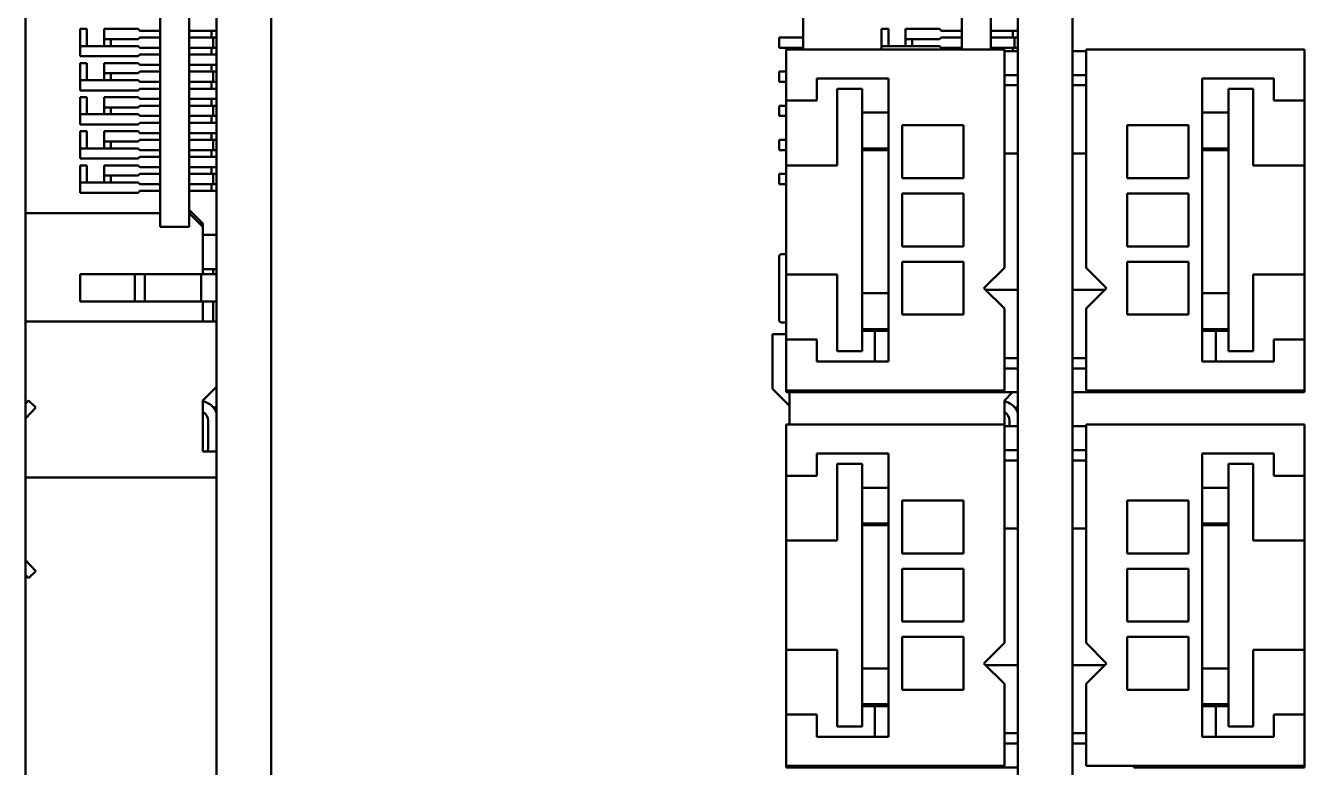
# Model space of a CAD drawing. Header units: millimetres. Extents: x 3137 to 5094, y 789 to 1822.
# Drawn here: x 3389.04 to 3426.54, y 1552.01 to 1573.76 of the extents above; entities that cross this region are included whole.
import ezdxf

# ---------------------------------------------------------------- set-up
doc = ezdxf.new("R2010")
doc.units = ezdxf.units.MM
doc.header["$LTSCALE"] = 1.8
doc.layers.add('외형선(ISO)', color=7, linetype='Continuous', lineweight=50)

msp = doc.modelspace()

# ---------------------------------------------------------------- linework, layer by layer
at = {"layer": '외형선(ISO)'}
for p, q in [((3394.642, 1522.011), (3394.642, 1612.011)), ((3396.242, 1612.011), (3396.242, 1522.011)), ((3418.142, 1522.011), (3418.142, 1612.011)), ((3419.742, 1612.011), (3419.742, 1522.011)), ((3389.042, 1611.718), (3389.042, 1524.318)), ((3392.992, 1594.661), (3392.992, 1567.861)), ((3393.842, 1567.861), (3393.842, 1594.661)), ((3411.842, 1574.011), (3411.842, 1573.061)), ((3416.492, 1574.011), (3416.492, 1573.061)), ((3417.342, 1573.061), (3417.342, 1574.011)), ((3390.642, 1573.161), (3390.642, 1573.661)), ((3390.642, 1573.661), (3390.842, 1573.661)), ((3390.842, 1573.161), (3390.842, 1573.661)), ((3391.642, 1573.661), (3391.342, 1573.661)), ((3391.342, 1573.361), (3391.342, 1573.661)), ((3392.342, 1573.661), (3391.642, 1573.661)), ((3392.342, 1573.661), (3392.392, 1573.611)), ((3392.992, 1573.611), (3392.392, 1573.611)), ((3394.392, 1573.611), (3393.842, 1573.611)), ((3394.392, 1573.611), (3394.492, 1573.611)), ((3394.642, 1573.611), (3394.492, 1573.611)), ((3394.492, 1573.411), (3394.492, 1573.611)), ((3414.142, 1573.161), (3414.142, 1573.661)), ((3414.142, 1573.661), (3414.342, 1573.661)), ((3414.342, 1573.161), (3414.342, 1573.661)), ((3415.142, 1573.661), (3414.842, 1573.661)), ((3414.842, 1573.361), (3414.842, 1573.661)), ((3415.842, 1573.661), (3415.142, 1573.661)), ((3415.842, 1573.661), (3415.892, 1573.611)), ((3416.492, 1573.611), (3415.892, 1573.611)), ((3417.892, 1573.611), (3417.342, 1573.611)), ((3417.892, 1573.611), (3417.992, 1573.611)), ((3418.142, 1573.611), (3417.992, 1573.611)), ((3417.992, 1573.411), (3417.992, 1573.611)), ((3390.642, 1572.861), (3390.642, 1573.161)), ((3390.942, 1573.161), (3390.642, 1573.161)), ((3392.342, 1573.161), (3390.942, 1573.161)), ((3391.642, 1573.361), (3391.342, 1573.361)), ((3391.342, 1573.161), (3391.342, 1573.361)), ((3391.542, 1573.161), (3391.542, 1573.361)), ((3391.642, 1573.361), (3392.345, 1573.361)), ((3392.392, 1573.111), (3392.342, 1573.161)), ((3392.392, 1573.411), (3392.345, 1573.361)), ((3392.992, 1573.411), (3392.392, 1573.411)), ((3394.392, 1573.411), (3393.842, 1573.411)), ((3394.392, 1573.411), (3394.492, 1573.411)), ((3394.492, 1573.411), (3394.642, 1573.411)), ((3394.542, 1573.111), (3394.542, 1573.411)), ((3411.842, 1573.411), (3411.142, 1573.411)), ((3411.142, 1573.411), (3411.142, 1573.111)), ((3414.142, 1573.061), (3414.142, 1573.161)), ((3414.442, 1573.161), (3414.142, 1573.161)), ((3415.842, 1573.161), (3414.442, 1573.161)), ((3415.142, 1573.361), (3414.842, 1573.361)), ((3414.842, 1573.161), (3414.842, 1573.361)), ((3415.042, 1573.161), (3415.042, 1573.361)), ((3415.142, 1573.361), (3415.845, 1573.361)), ((3415.892, 1573.111), (3415.842, 1573.161)), ((3415.892, 1573.411), (3415.845, 1573.361)), ((3416.492, 1573.411), (3415.892, 1573.411)), ((3417.892, 1573.411), (3417.342, 1573.411)), ((3417.892, 1573.411), (3417.992, 1573.411)), ((3417.992, 1573.411), (3418.142, 1573.411)), ((3418.042, 1573.111), (3418.042, 1573.411)), ((3390.942, 1572.861), (3390.642, 1572.861)), ((3390.942, 1572.861), (3392.342, 1572.861)), ((3392.342, 1572.861), (3392.392, 1572.911)), ((3392.392, 1573.111), (3392.992, 1573.111)), ((3392.992, 1572.911), (3392.392, 1572.911)), ((3393.842, 1573.111), (3394.392, 1573.111)), ((3394.392, 1572.911), (3393.842, 1572.911)), ((3394.392, 1573.111), (3394.492, 1573.111)), ((3394.392, 1572.911), (3394.492, 1572.911)), ((3394.492, 1573.111), (3394.642, 1573.111)), ((3394.492, 1572.911), (3394.492, 1573.111)), ((3394.642, 1572.911), (3394.492, 1572.911)), ((3411.842, 1573.111), (3411.142, 1573.111)), ((3417.742, 1573.061), (3411.342, 1573.061)), ((3411.342, 1573.061), (3411.342, 1571.561)), ((3415.892, 1573.111), (3416.492, 1573.111)), ((3417.342, 1573.111), (3417.892, 1573.111)), ((3417.742, 1566.661), (3417.742, 1573.061)), ((3418.142, 1573.011), (3417.742, 1573.011)), ((3417.892, 1573.111), (3417.992, 1573.111)), ((3417.992, 1573.111), (3418.142, 1573.111)), ((3417.992, 1573.011), (3417.992, 1573.111)), ((3419.742, 1573.011), (3420.142, 1573.011)), ((3420.142, 1573.061), (3426.542, 1573.061)), ((3420.142, 1566.661), (3420.142, 1573.061)), ((3426.542, 1573.061), (3426.542, 1571.561)), ((3390.642, 1572.161), (3390.642, 1572.661)), ((3390.642, 1572.661), (3390.842, 1572.661)), ((3390.842, 1572.161), (3390.842, 1572.661)), ((3391.642, 1572.661), (3391.342, 1572.661)), ((3391.342, 1572.361), (3391.342, 1572.661)), ((3392.342, 1572.661), (3391.642, 1572.661)), ((3392.342, 1572.661), (3392.392, 1572.611)), ((3392.392, 1572.411), (3392.345, 1572.361)), ((3392.992, 1572.611), (3392.392, 1572.611)), ((3392.992, 1572.411), (3392.392, 1572.411)), ((3394.392, 1572.611), (3393.842, 1572.611)), ((3394.392, 1572.411), (3393.842, 1572.411)), ((3394.392, 1572.611), (3394.492, 1572.611)), ((3394.392, 1572.411), (3394.492, 1572.411)), ((3394.642, 1572.611), (3394.492, 1572.611)), ((3394.492, 1572.411), (3394.492, 1572.611)), ((3394.492, 1572.411), (3394.642, 1572.411)), ((3394.542, 1572.111), (3394.542, 1572.411)), ((3411.342, 1572.411), (3411.142, 1572.411)), ((3411.142, 1572.411), (3411.142, 1572.111)), ((3390.942, 1572.161), (3390.642, 1572.161)), ((3390.642, 1571.861), (3390.642, 1572.161)), ((3392.342, 1572.161), (3390.942, 1572.161)), ((3391.642, 1572.361), (3391.342, 1572.361)), ((3391.342, 1572.161), (3391.342, 1572.361)), ((3391.542, 1572.161), (3391.542, 1572.361)), ((3391.642, 1572.361), (3392.345, 1572.361)), ((3392.392, 1572.111), (3392.342, 1572.161)), ((3392.392, 1572.111), (3392.992, 1572.111)), ((3393.842, 1572.111), (3394.392, 1572.111)), ((3394.392, 1572.111), (3394.492, 1572.111)), ((3394.492, 1572.111), (3394.642, 1572.111)), ((3394.492, 1571.911), (3394.492, 1572.111)), ((3411.342, 1572.111), (3411.142, 1572.111)), ((3412.242, 1571.561), (3412.242, 1572.211)), ((3414.342, 1572.211), (3412.242, 1572.211)), ((3414.342, 1563.911), (3414.342, 1572.211)), ((3417.742, 1572.311), (3418.142, 1572.311)), ((3417.742, 1572.011), (3418.142, 1572.011)), ((3418.142, 1572.011), (3418.142, 1570.011)), ((3420.142, 1572.311), (3419.742, 1572.311)), ((3420.142, 1572.011), (3419.742, 1572.011)), ((3423.542, 1563.911), (3423.542, 1572.211)), ((3423.542, 1572.211), (3425.642, 1572.211)), ((3425.642, 1571.561), (3425.642, 1572.211)), ((3390.942, 1571.861), (3390.642, 1571.861)), ((3390.642, 1571.161), (3390.642, 1571.661)), ((3390.642, 1571.661), (3390.842, 1571.661)), ((3390.842, 1571.161), (3390.842, 1571.661)), ((3390.942, 1571.861), (3392.342, 1571.861)), ((3391.642, 1571.661), (3391.342, 1571.661)), ((3391.342, 1571.361), (3391.342, 1571.661)), ((3392.342, 1571.661), (3391.642, 1571.661)), ((3392.342, 1571.861), (3392.392, 1571.911)), ((3392.342, 1571.661), (3392.392, 1571.611)), ((3392.992, 1571.911), (3392.392, 1571.911)), ((3394.392, 1571.911), (3393.842, 1571.911)), ((3394.392, 1571.911), (3394.492, 1571.911)), ((3394.642, 1571.911), (3394.492, 1571.911)), ((3412.842, 1569.661), (3412.842, 1571.911)), ((3413.572, 1571.911), (3412.842, 1571.911)), ((3413.572, 1571.911), (3413.572, 1564.211)), ((3424.312, 1571.911), (3424.312, 1564.211)), ((3424.312, 1571.911), (3425.042, 1571.911)), ((3425.042, 1569.661), (3425.042, 1571.911)), ((3391.642, 1571.361), (3391.342, 1571.361)), ((3391.342, 1571.161), (3391.342, 1571.361)), ((3391.542, 1571.161), (3391.542, 1571.361)), ((3391.642, 1571.361), (3392.345, 1571.361)), ((3392.392, 1571.411), (3392.345, 1571.361)), ((3392.992, 1571.611), (3392.392, 1571.611)), ((3392.992, 1571.411), (3392.392, 1571.411)), ((3394.392, 1571.611), (3393.842, 1571.611)), ((3394.392, 1571.411), (3393.842, 1571.411)), ((3394.392, 1571.611), (3394.492, 1571.611)), ((3394.392, 1571.411), (3394.492, 1571.411)), ((3394.642, 1571.611), (3394.492, 1571.611)), ((3394.492, 1571.411), (3394.492, 1571.611)), ((3394.492, 1571.411), (3394.642, 1571.411)), ((3394.542, 1571.111), (3394.542, 1571.411)), ((3411.342, 1571.411), (3411.142, 1571.411)), ((3411.142, 1571.411), (3411.142, 1571.111)), ((3411.342, 1571.561), (3412.242, 1571.561)), ((3411.342, 1569.661), (3411.342, 1571.561)), ((3426.542, 1571.561), (3425.642, 1571.561)), ((3426.542, 1569.661), (3426.542, 1571.561)), ((3390.642, 1570.861), (3390.642, 1571.161)), ((3390.942, 1571.161), (3390.642, 1571.161)), ((3392.342, 1571.161), (3390.942, 1571.161)), ((3392.392, 1571.111), (3392.342, 1571.161)), ((3392.342, 1570.861), (3392.392, 1570.911)), ((3392.392, 1571.111), (3392.992, 1571.111)), ((3392.992, 1570.911), (3392.392, 1570.911)), ((3393.842, 1571.111), (3394.392, 1571.111)), ((3394.392, 1570.911), (3393.842, 1570.911)), ((3394.392, 1571.111), (3394.492, 1571.111)), ((3394.392, 1570.911), (3394.492, 1570.911)), ((3394.492, 1571.111), (3394.642, 1571.111)), ((3394.492, 1570.911), (3394.492, 1571.111)), ((3394.642, 1570.911), (3394.492, 1570.911)), ((3411.342, 1571.111), (3411.142, 1571.111)), ((3414.342, 1571.211), (3413.572, 1571.211)), ((3423.542, 1571.211), (3424.312, 1571.211)), ((3390.942, 1570.861), (3390.642, 1570.861)), ((3390.642, 1570.161), (3390.642, 1570.661)), ((3390.642, 1570.661), (3390.842, 1570.661)), ((3390.842, 1570.161), (3390.842, 1570.661)), ((3390.942, 1570.861), (3392.342, 1570.861)), ((3391.642, 1570.661), (3391.342, 1570.661)), ((3391.342, 1570.361), (3391.342, 1570.661)), ((3392.342, 1570.661), (3391.642, 1570.661)), ((3392.342, 1570.661), (3392.392, 1570.611)), ((3392.992, 1570.611), (3392.392, 1570.611)), ((3394.392, 1570.611), (3393.842, 1570.611)), ((3394.392, 1570.611), (3394.492, 1570.611)), ((3394.642, 1570.611), (3394.492, 1570.611)), ((3394.492, 1570.411), (3394.492, 1570.611)), ((3416.542, 1570.836), (3414.742, 1570.836)), ((3414.742, 1570.836), (3414.742, 1569.286)), ((3416.542, 1569.286), (3416.542, 1570.836)), ((3421.342, 1570.836), (3423.142, 1570.836)), ((3421.342, 1569.286), (3421.342, 1570.836)), ((3423.142, 1570.836), (3423.142, 1569.286)), ((3390.642, 1569.861), (3390.642, 1570.161)), ((3390.942, 1570.161), (3390.642, 1570.161)), ((3392.342, 1570.161), (3390.942, 1570.161)), ((3391.642, 1570.361), (3391.342, 1570.361)), ((3391.342, 1570.161), (3391.342, 1570.361)), ((3391.542, 1570.161), (3391.542, 1570.361)), ((3391.642, 1570.361), (3392.345, 1570.361)), ((3392.392, 1570.111), (3392.342, 1570.161)), ((3392.392, 1570.411), (3392.345, 1570.361)), ((3392.992, 1570.411), (3392.392, 1570.411)), ((3394.392, 1570.411), (3393.842, 1570.411)), ((3394.392, 1570.411), (3394.492, 1570.411)), ((3394.492, 1570.411), (3394.642, 1570.411)), ((3394.542, 1570.111), (3394.542, 1570.411)), ((3411.342, 1570.411), (3411.142, 1570.411)), ((3411.142, 1570.411), (3411.142, 1570.111)), ((3414.342, 1570.161), (3413.572, 1570.161)), ((3423.542, 1570.161), (3424.312, 1570.161)), ((3390.942, 1569.861), (3390.642, 1569.861)), ((3390.942, 1569.861), (3392.342, 1569.861)), ((3392.342, 1569.861), (3392.392, 1569.911)), ((3392.392, 1570.111), (3392.992, 1570.111)), ((3392.992, 1569.911), (3392.392, 1569.911)), ((3393.842, 1570.111), (3394.392, 1570.111)), ((3394.392, 1569.911), (3393.842, 1569.911)), ((3394.392, 1570.111), (3394.492, 1570.111)), ((3394.392, 1569.911), (3394.492, 1569.911)), ((3394.492, 1570.111), (3394.642, 1570.111)), ((3394.492, 1569.911), (3394.492, 1570.111)), ((3394.642, 1569.911), (3394.492, 1569.911)), ((3411.342, 1570.111), (3411.142, 1570.111)), ((3413.572, 1570.111), (3414.342, 1570.111)), ((3417.742, 1570.011), (3418.142, 1570.011)), ((3420.142, 1570.011), (3419.742, 1570.011)), ((3424.312, 1570.111), (3423.542, 1570.111)), ((3390.642, 1569.161), (3390.642, 1569.661)), ((3390.642, 1569.661), (3390.842, 1569.661)), ((3390.842, 1569.161), (3390.842, 1569.661)), ((3391.642, 1569.661), (3391.342, 1569.661)), ((3391.342, 1569.361), (3391.342, 1569.661)), ((3392.342, 1569.661), (3391.642, 1569.661)), ((3392.342, 1569.661), (3392.392, 1569.611)), ((3392.392, 1569.411), (3392.345, 1569.361)), ((3392.992, 1569.611), (3392.392, 1569.611)), ((3392.992, 1569.411), (3392.392, 1569.411)), ((3394.392, 1569.611), (3393.842, 1569.611)), ((3394.392, 1569.411), (3393.842, 1569.411)), ((3394.392, 1569.611), (3394.492, 1569.611)), ((3394.392, 1569.411), (3394.492, 1569.411)), ((3394.642, 1569.611), (3394.492, 1569.611)), ((3394.492, 1569.411), (3394.492, 1569.611)), ((3394.492, 1569.411), (3394.642, 1569.411)), ((3394.542, 1569.111), (3394.542, 1569.411)), ((3411.342, 1569.411), (3411.142, 1569.411)), ((3411.142, 1569.411), (3411.142, 1569.111)), ((3411.342, 1569.661), (3412.842, 1569.661)), ((3411.342, 1569.661), (3411.342, 1566.461)), ((3426.542, 1569.661), (3425.042, 1569.661)), ((3426.542, 1569.661), (3426.542, 1566.461)), ((3390.642, 1568.861), (3390.642, 1569.161)), ((3390.942, 1569.161), (3390.642, 1569.161)), ((3392.342, 1569.161), (3390.942, 1569.161)), ((3391.642, 1569.361), (3391.342, 1569.361)), ((3391.342, 1569.161), (3391.342, 1569.361)), ((3391.542, 1569.161), (3391.542, 1569.361)), ((3391.642, 1569.361), (3392.345, 1569.361)), ((3392.392, 1569.111), (3392.342, 1569.161)), ((3392.392, 1569.111), (3392.992, 1569.111)), ((3393.842, 1569.111), (3394.392, 1569.111)), ((3394.392, 1569.111), (3394.492, 1569.111)), ((3394.492, 1569.111), (3394.642, 1569.111)), ((3394.492, 1568.911), (3394.492, 1569.111)), ((3411.342, 1569.111), (3411.142, 1569.111)), ((3414.742, 1569.286), (3416.542, 1569.286)), ((3423.142, 1569.286), (3421.342, 1569.286)), ((3390.942, 1568.861), (3390.642, 1568.861)), ((3390.942, 1568.861), (3392.342, 1568.861)), ((3392.342, 1568.861), (3392.392, 1568.911)), ((3392.992, 1568.911), (3392.392, 1568.911)), ((3394.392, 1568.911), (3393.842, 1568.911)), ((3394.392, 1568.911), (3394.492, 1568.911)), ((3394.642, 1568.911), (3394.492, 1568.911)), ((3414.742, 1568.836), (3414.742, 1567.286)), ((3416.542, 1568.836), (3414.742, 1568.836)), ((3416.542, 1567.286), (3416.542, 1568.836)), ((3421.342, 1567.286), (3421.342, 1568.836)), ((3421.342, 1568.836), (3423.142, 1568.836)), ((3423.142, 1568.836), (3423.142, 1567.286)), ((3389.042, 1568.261), (3392.992, 1568.261)), ((3393.842, 1568.361), (3394.242, 1567.961)), ((3393.842, 1568.261), (3394.242, 1567.861)), ((3394.142, 1567.961), (3394.242, 1567.961)), ((3394.242, 1567.861), (3394.242, 1567.961)), ((3393.842, 1567.861), (3392.992, 1567.861)), ((3394.242, 1567.861), (3394.242, 1566.471)), ((3394.242, 1567.621), (3394.642, 1567.621)), ((3414.742, 1567.286), (3416.542, 1567.286)), ((3423.142, 1567.286), (3421.342, 1567.286)), ((3411.142, 1567.006), (3411.142, 1565.106)), ((3411.192, 1567.056), (3411.342, 1567.056)), ((3414.742, 1566.836), (3414.742, 1565.286)), ((3416.542, 1566.836), (3414.742, 1566.836)), ((3416.542, 1565.286), (3416.542, 1566.836)), ((3421.342, 1565.286), (3421.342, 1566.836)), ((3421.342, 1566.836), (3423.142, 1566.836)), ((3423.142, 1566.836), (3423.142, 1565.286)), ((3390.642, 1566.471), (3390.642, 1565.671)), ((3390.642, 1566.471), (3390.742, 1566.471)), ((3392.242, 1566.471), (3390.742, 1566.471)), ((3392.242, 1566.471), (3392.242, 1565.671)), ((3392.542, 1566.471), (3392.242, 1566.471)), ((3392.542, 1566.471), (3393.292, 1566.471)), ((3392.542, 1566.471), (3392.542, 1565.671)), ((3394.192, 1566.471), (3393.292, 1566.471)), ((3394.192, 1566.471), (3394.192, 1565.671)), ((3394.192, 1566.471), (3394.642, 1566.471)), ((3394.242, 1566.621), (3394.642, 1566.621)), ((3394.542, 1566.471), (3394.542, 1566.621)), ((3411.342, 1566.461), (3412.842, 1566.461)), ((3411.342, 1564.561), (3411.342, 1566.461)), ((3412.842, 1566.461), (3412.842, 1564.211)), ((3417.742, 1566.661), (3417.142, 1566.061)), ((3420.142, 1566.661), (3420.742, 1566.061)), ((3425.042, 1566.461), (3425.042, 1564.211)), ((3426.542, 1566.461), (3425.042, 1566.461)), ((3426.542, 1564.561), (3426.542, 1566.461)), ((3417.142, 1566.061), (3417.742, 1565.461)), ((3417.192, 1566.011), (3418.142, 1566.011)), ((3418.142, 1566.011), (3418.142, 1564.011)), ((3420.692, 1566.011), (3419.742, 1566.011)), ((3420.742, 1566.061), (3420.142, 1565.461)), ((3390.642, 1565.671), (3390.742, 1565.671)), ((3390.742, 1565.671), (3392.242, 1565.671)), ((3392.242, 1565.671), (3392.542, 1565.671)), ((3392.542, 1565.671), (3393.292, 1565.671)), ((3394.192, 1565.671), (3393.292, 1565.671)), ((3394.642, 1565.671), (3394.192, 1565.671)), ((3394.242, 1565.671), (3394.242, 1565.081)), ((3394.542, 1565.106), (3394.542, 1565.671)), ((3414.342, 1565.911), (3413.572, 1565.911)), ((3423.542, 1565.911), (3424.312, 1565.911)), ((3414.742, 1565.286), (3416.542, 1565.286)), ((3417.742, 1563.061), (3417.742, 1565.461)), ((3420.142, 1563.061), (3420.142, 1565.461)), ((3423.142, 1565.286), (3421.342, 1565.286)), ((3394.642, 1565.081), (3389.042, 1565.081)), ((3411.342, 1565.056), (3411.192, 1565.056)), ((3410.942, 1564.711), (3411.342, 1564.711)), ((3410.942, 1564.711), (3410.942, 1563.111)), ((3411.342, 1564.561), (3412.242, 1564.561)), ((3411.342, 1563.061), (3411.342, 1564.561)), ((3412.242, 1564.561), (3412.242, 1563.911)), ((3414.342, 1564.861), (3413.572, 1564.861)), ((3413.572, 1564.811), (3413.942, 1564.811)), ((3414.342, 1564.811), (3413.942, 1564.811)), ((3413.942, 1564.811), (3413.942, 1563.911)), ((3423.542, 1564.861), (3424.312, 1564.861)), ((3423.542, 1564.811), (3423.942, 1564.811)), ((3424.312, 1564.811), (3423.942, 1564.811)), ((3423.942, 1564.811), (3423.942, 1563.911)), ((3426.542, 1564.561), (3425.642, 1564.561)), ((3425.642, 1564.561), (3425.642, 1563.911)), ((3426.542, 1563.061), (3426.542, 1564.561)), ((3413.572, 1564.211), (3412.842, 1564.211)), ((3424.312, 1564.211), (3425.042, 1564.211)), ((3414.342, 1563.911), (3412.242, 1563.911)), ((3418.142, 1564.011), (3417.742, 1564.011)), ((3419.742, 1564.011), (3420.142, 1564.011)), ((3423.542, 1563.911), (3425.642, 1563.911)), ((3418.142, 1563.711), (3417.742, 1563.711)), ((3419.742, 1563.711), (3420.142, 1563.711)), ((3394.242, 1562.771), (3394.642, 1563.171)), ((3410.942, 1563.111), (3411.442, 1562.611)), ((3417.742, 1563.061), (3411.342, 1563.061)), ((3411.342, 1563.011), (3411.342, 1563.061)), ((3413.342, 1563.011), (3411.342, 1563.011)), ((3411.442, 1562.061), (3411.442, 1563.011)), ((3413.342, 1563.061), (3413.342, 1563.011)), ((3413.342, 1563.011), (3416.342, 1563.011)), ((3416.342, 1563.061), (3416.342, 1563.011)), ((3416.342, 1563.011), (3418.142, 1563.011)), ((3417.742, 1562.771), (3417.982, 1563.011)), ((3421.542, 1563.011), (3419.742, 1563.011)), ((3420.142, 1563.061), (3426.542, 1563.061)), ((3421.542, 1563.061), (3421.542, 1563.011)), ((3424.542, 1563.011), (3421.542, 1563.011)), ((3424.542, 1563.061), (3424.542, 1563.011)), ((3424.542, 1563.011), (3426.542, 1563.011)), ((3426.542, 1563.011), (3426.542, 1563.061)), ((3389.042, 1562.666), (3389.132, 1562.764)), ((3389.132, 1562.764), (3389.342, 1562.561)), ((3394.242, 1562.771), (3394.242, 1561.271)), ((3417.742, 1562.771), (3417.742, 1562.061)), ((3389.342, 1562.561), (3389.042, 1562.236)), ((3394.548, 1562.561), (3394.642, 1562.561)), ((3418.048, 1562.561), (3418.142, 1562.561)), ((3394.392, 1561.371), (3394.392, 1562.171)), ((3417.742, 1562.061), (3411.342, 1562.061)), ((3411.342, 1562.061), (3411.342, 1560.561)), ((3417.742, 1555.661), (3417.742, 1562.061)), ((3418.142, 1562.011), (3417.742, 1562.011)), ((3417.892, 1562.011), (3417.892, 1562.171)), ((3419.742, 1562.011), (3420.142, 1562.011)), ((3420.142, 1562.061), (3426.542, 1562.061)), ((3420.142, 1555.661), (3420.142, 1562.061)), ((3426.542, 1562.061), (3426.542, 1560.561)), ((3394.242, 1561.271), (3394.642, 1561.271)), ((3412.242, 1560.561), (3412.242, 1561.211)), ((3414.342, 1561.211), (3412.242, 1561.211)), ((3414.342, 1552.911), (3414.342, 1561.211)), ((3417.742, 1561.311), (3418.142, 1561.311)), ((3420.142, 1561.311), (3419.742, 1561.311)), ((3423.542, 1552.911), (3423.542, 1561.211)), ((3423.542, 1561.211), (3425.642, 1561.211)), ((3425.642, 1560.561), (3425.642, 1561.211)), ((3412.842, 1558.661), (3412.842, 1560.911)), ((3413.572, 1560.911), (3412.842, 1560.911)), ((3413.572, 1560.911), (3413.572, 1553.211)), ((3417.742, 1561.011), (3418.142, 1561.011)), ((3418.142, 1561.011), (3418.142, 1559.011)), ((3420.142, 1561.011), (3419.742, 1561.011)), ((3424.312, 1560.911), (3424.312, 1553.211)), ((3424.312, 1560.911), (3425.042, 1560.911)), ((3425.042, 1558.661), (3425.042, 1560.911)), ((3389.042, 1560.511), (3394.642, 1560.511)), ((3411.342, 1560.561), (3412.242, 1560.561)), ((3411.342, 1558.661), (3411.342, 1560.561)), ((3426.542, 1560.561), (3425.642, 1560.561)), ((3426.542, 1558.661), (3426.542, 1560.561)), ((3414.342, 1560.211), (3413.572, 1560.211)), ((3423.542, 1560.211), (3424.312, 1560.211)), ((3416.542, 1559.836), (3414.742, 1559.836)), ((3414.742, 1559.836), (3414.742, 1558.286)), ((3416.542, 1558.286), (3416.542, 1559.836)), ((3421.342, 1559.836), (3423.142, 1559.836)), ((3421.342, 1558.286), (3421.342, 1559.836)), ((3423.142, 1559.836), (3423.142, 1558.286)), ((3414.342, 1559.161), (3413.572, 1559.161)), ((3413.572, 1559.111), (3414.342, 1559.111)), ((3417.742, 1559.011), (3418.142, 1559.011)), ((3420.142, 1559.011), (3419.742, 1559.011)), ((3423.542, 1559.161), (3424.312, 1559.161)), ((3424.312, 1559.111), (3423.542, 1559.111)), ((3411.342, 1558.661), (3412.842, 1558.661)), ((3411.342, 1558.661), (3411.342, 1555.461)), ((3426.542, 1558.661), (3425.042, 1558.661)), ((3426.542, 1558.661), (3426.542, 1555.461)), ((3414.742, 1558.286), (3416.542, 1558.286)), ((3423.142, 1558.286), (3421.342, 1558.286)), ((3389.042, 1558.086), (3389.342, 1557.761)), ((3389.342, 1557.761), (3389.132, 1557.558)), ((3414.742, 1557.836), (3414.742, 1556.286)), ((3416.542, 1557.836), (3414.742, 1557.836)), ((3416.542, 1556.286), (3416.542, 1557.836)), ((3421.342, 1556.286), (3421.342, 1557.836)), ((3421.342, 1557.836), (3423.142, 1557.836)), ((3423.142, 1557.836), (3423.142, 1556.286)), ((3389.132, 1557.558), (3389.042, 1557.655)), ((3414.742, 1556.286), (3416.542, 1556.286)), ((3423.142, 1556.286), (3421.342, 1556.286)), ((3414.742, 1555.836), (3414.742, 1554.286)), ((3416.542, 1555.836), (3414.742, 1555.836)), ((3416.542, 1554.286), (3416.542, 1555.836)), ((3417.742, 1555.661), (3417.142, 1555.061)), ((3420.142, 1555.661), (3420.742, 1555.061)), ((3421.342, 1554.286), (3421.342, 1555.836)), ((3421.342, 1555.836), (3423.142, 1555.836)), ((3423.142, 1555.836), (3423.142, 1554.286)), ((3411.342, 1555.461), (3412.842, 1555.461)), ((3411.342, 1553.561), (3411.342, 1555.461)), ((3412.842, 1555.461), (3412.842, 1553.211)), ((3425.042, 1555.461), (3425.042, 1553.211)), ((3426.542, 1555.461), (3425.042, 1555.461)), ((3426.542, 1553.561), (3426.542, 1555.461)), ((3414.342, 1554.911), (3413.572, 1554.911)), ((3417.142, 1555.061), (3417.742, 1554.461)), ((3417.192, 1555.011), (3418.142, 1555.011)), ((3418.142, 1555.011), (3418.142, 1553.011)), ((3420.692, 1555.011), (3419.742, 1555.011)), ((3420.742, 1555.061), (3420.142, 1554.461)), ((3423.542, 1554.911), (3424.312, 1554.911)), ((3417.742, 1552.061), (3417.742, 1554.461)), ((3420.142, 1552.061), (3420.142, 1554.461)), ((3414.742, 1554.286), (3416.542, 1554.286)), ((3423.142, 1554.286), (3421.342, 1554.286)), ((3414.342, 1553.861), (3413.572, 1553.861)), ((3413.572, 1553.811), (3413.942, 1553.811)), ((3414.342, 1553.811), (3413.942, 1553.811)), ((3413.942, 1553.811), (3413.942, 1552.911)), ((3423.542, 1553.861), (3424.312, 1553.861)), ((3423.542, 1553.811), (3423.942, 1553.811)), ((3424.312, 1553.811), (3423.942, 1553.811)), ((3423.942, 1553.811), (3423.942, 1552.911)), ((3411.342, 1553.561), (3412.242, 1553.561)), ((3411.342, 1552.061), (3411.342, 1553.561)), ((3412.242, 1553.561), (3412.242, 1552.911)), ((3426.542, 1553.561), (3425.642, 1553.561)), ((3425.642, 1553.561), (3425.642, 1552.911)), ((3426.542, 1552.061), (3426.542, 1553.561)), ((3414.342, 1552.911), (3412.242, 1552.911)), ((3413.572, 1553.211), (3412.842, 1553.211)), ((3418.142, 1553.011), (3417.742, 1553.011)), ((3419.742, 1553.011), (3420.142, 1553.011)), ((3423.542, 1552.911), (3425.642, 1552.911)), ((3424.312, 1553.211), (3425.042, 1553.211)), ((3418.142, 1552.711), (3417.742, 1552.711)), ((3419.742, 1552.711), (3420.142, 1552.711)), ((3417.742, 1552.061), (3411.342, 1552.061)), ((3411.342, 1552.011), (3411.342, 1552.061)), ((3413.342, 1552.011), (3411.342, 1552.011)), ((3413.342, 1552.061), (3413.342, 1552.011)), ((3413.342, 1552.011), (3416.342, 1552.011)), ((3416.342, 1552.061), (3416.342, 1552.011)), ((3416.342, 1552.011), (3418.142, 1552.011)), ((3420.142, 1552.061), (3426.542, 1552.061)), ((3421.542, 1552.061), (3421.542, 1552.011)), ((3424.542, 1552.011), (3421.542, 1552.011)), ((3424.542, 1552.061), (3424.542, 1552.011)), ((3424.542, 1552.011), (3426.542, 1552.011)), ((3426.542, 1552.011), (3426.542, 1552.061))]:
    msp.add_line(p, q, dxfattribs=at)
for centre, radius, start, end in [((3411.192, 1567.006), 0.05, 90, 180), ((3394.492, 1565.106), 0.05, 330, 0), ((3411.192, 1565.106), 0.05, 180, 270), ((3394.092, 1562.171), 0.6, 23.5565, 75.5225), ((3417.592, 1562.171), 0.6, 23.5565, 75.5225), ((3394.092, 1562.171), 0.3, 0, 60), ((3417.592, 1562.171), 0.3, 0, 60), ((3394.092, 1561.371), 0.3, 340.5288, 0)]:
    msp.add_arc(centre, radius, start, end, dxfattribs=at)

doc.saveas('drawing.dxf')
